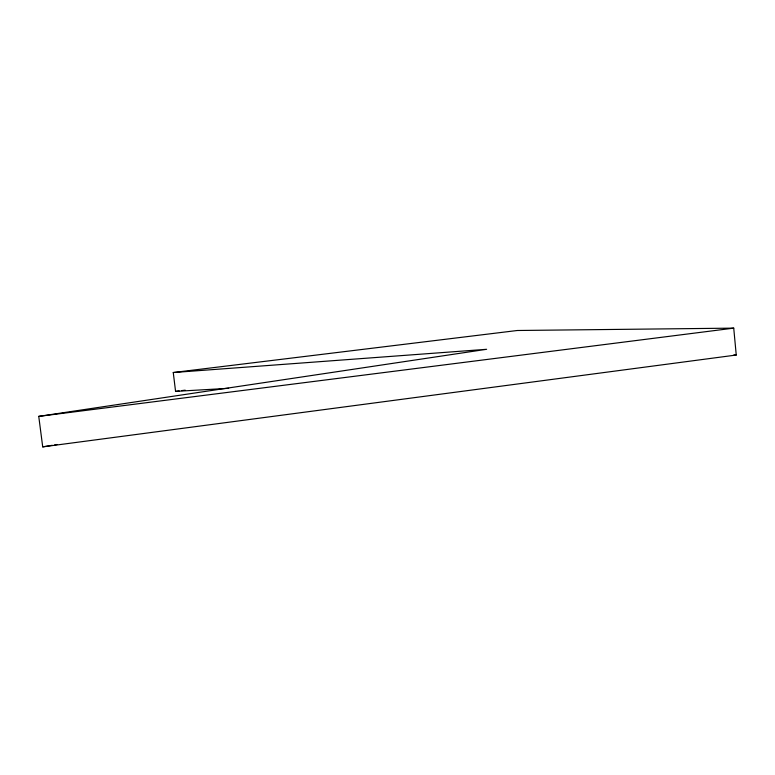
<?xml version="1.0" encoding="UTF-8"?>
<svg xmlns="http://www.w3.org/2000/svg" width="775" height="775" viewBox="0 0 775 775"><rect width="100%" height="100%" fill="white"/><g stroke="black" fill="none" stroke-linecap="round" stroke-linejoin="round"><path stroke-width="1.16" d="M228.644 388.314L175.567 391.375L173.261 372.533L486.632 349.293L38.75 416.378L42.712 446.865L52.254 445.296M54.647 444.898L57.03 444.511M42.712 446.865L736.25 355.028L733.731 328.135L517.303 330.499L173.261 372.533M38.75 416.378L733.731 328.135M175.567 391.375L179.17 390.92M181.573 390.619L185.177 390.164M733.838 354.96L736.25 355.028"/></g></svg>
